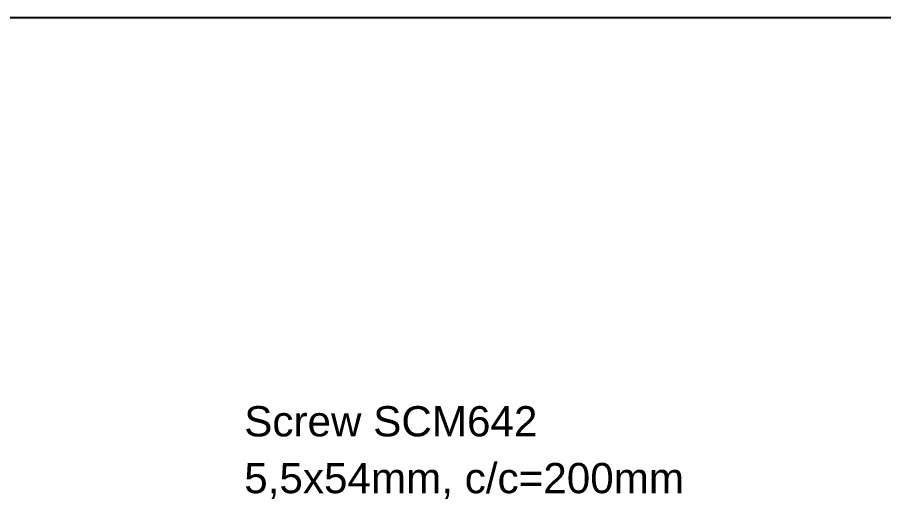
# Model space of a CAD drawing. Header units: millimetres. Extents: x 22319 to 27873, y 35287 to 39437.
# Drawn here: x 24144.4 to 24287.7, y 39356.9 to 39437 of the extents above; entities that cross this region are included whole.
import ezdxf

# ---------------------------------------------------------------- set-up
doc = ezdxf.new("R2010")
doc.units = ezdxf.units.MM
doc.header["$LTSCALE"] = 0.5
doc.layers.add('AM_6', color=2, linetype='Continuous', lineweight=20)
doc.styles.add('Border', font='ARIAL.TTF')

msp = doc.modelspace()

# ---------------------------------------------------------------- linework, layer by layer
msp.add_lwpolyline([(22318.70771382542, 39437.03467588875), (27872.65919384413, 39437.03467588875), (27872.65919384413, 35287.04940153871), (22318.70771382542, 35287.04940153871)], close=True)

# ---------------------------------------------------------------- texts
at = {"layer": 'AM_6', "style": 'Border'}
for s, p in [('Screw SCM642', (24181.90230868893, 39367.72822010742)), ('5,5x54mm, c/c=200mm', (24181.90230868892, 39358.32956695695))]:
    msp.add_text(s, height=4.999999999999995, rotation=359.999999999974, dxfattribs=at).set_placement(p)

doc.saveas('drawing.dxf')
